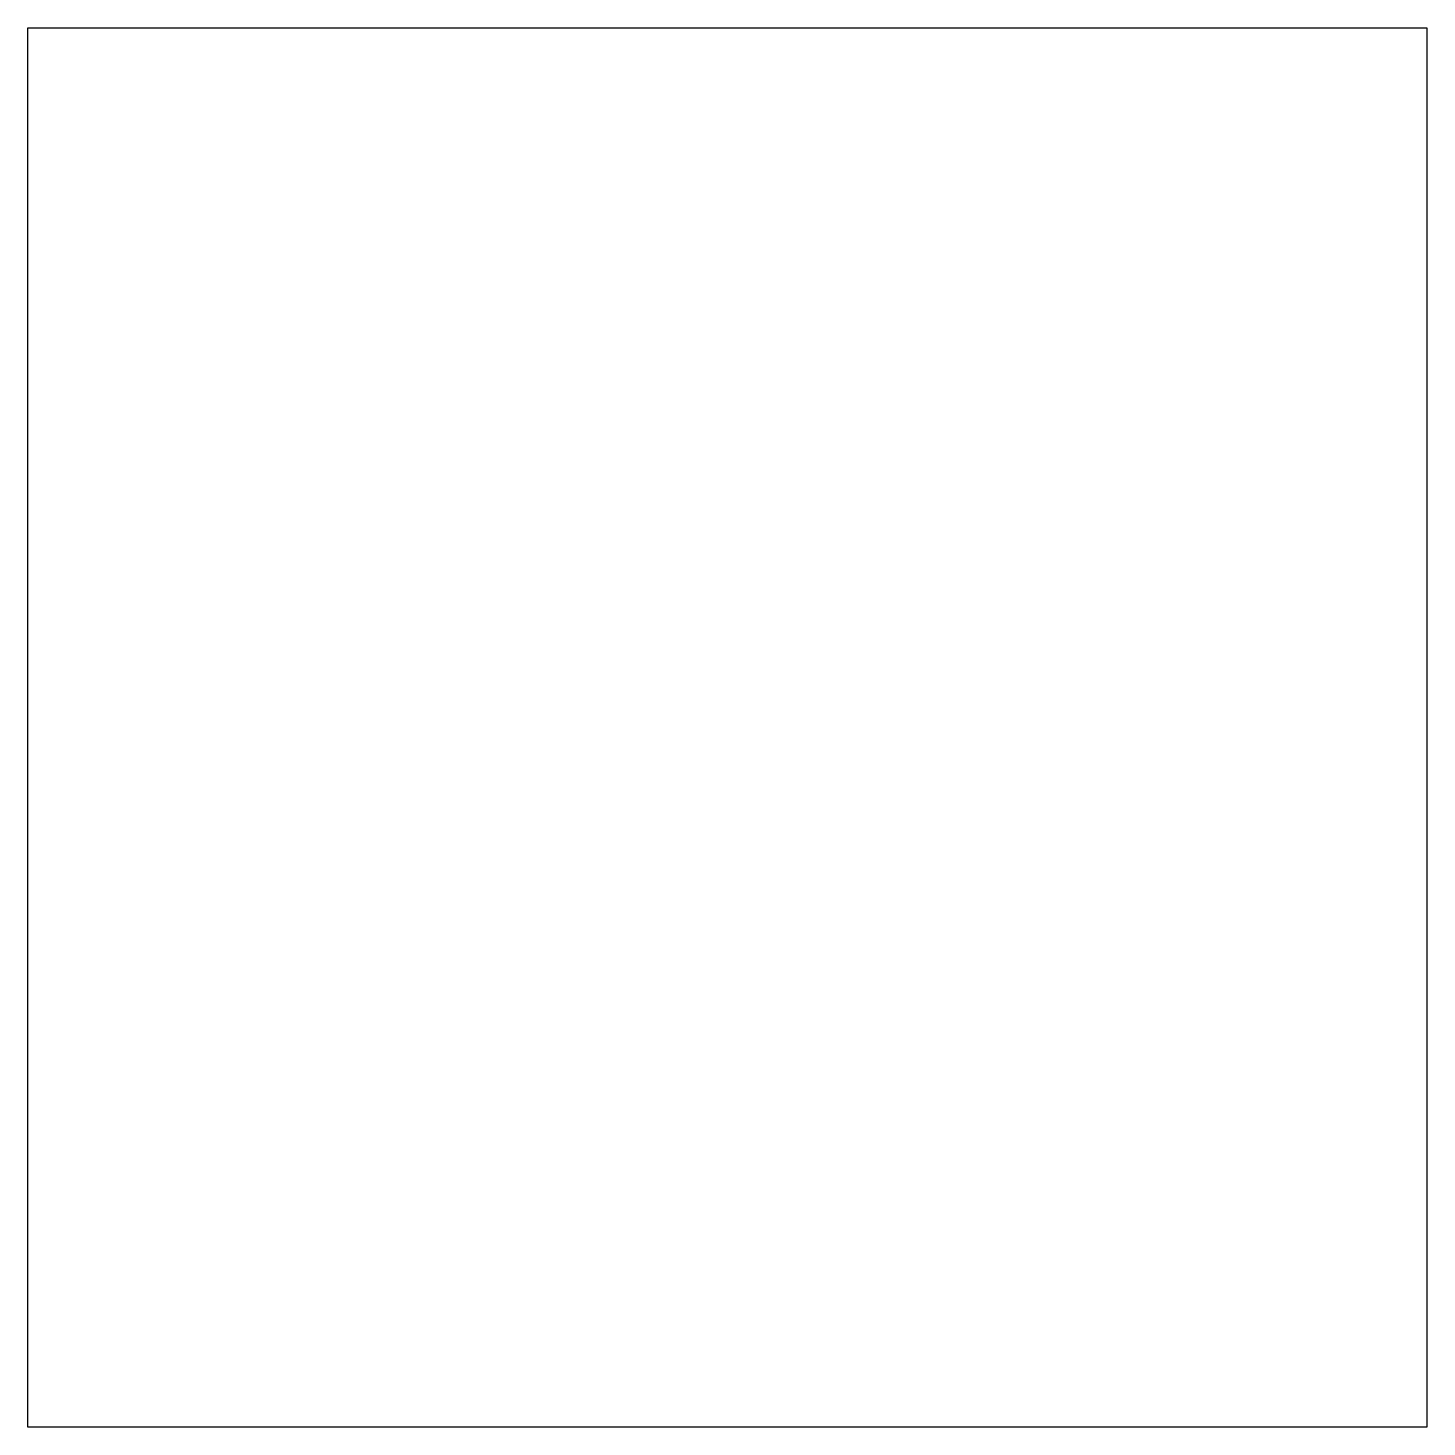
# Model space of a CAD drawing. Extents: x 0.4 to 25.4, y -25.4 to -0.4.
import ezdxf

# ---------------------------------------------------------------- set-up
doc = ezdxf.new("R2010")
doc.units = 0
doc.layers.add('LAYER_1', color=7, linetype='CONTINUOUS')

msp = doc.modelspace()

# ---------------------------------------------------------------- linework, layer by layer
at = {"layer": 'LAYER_1'}
msp.add_lwpolyline([(25.412, -25.423), (0.412, -25.423), (0.412, -0.423), (25.412, -0.423), (25.412, -25.423)], dxfattribs=at)

doc.saveas('drawing.dxf')
